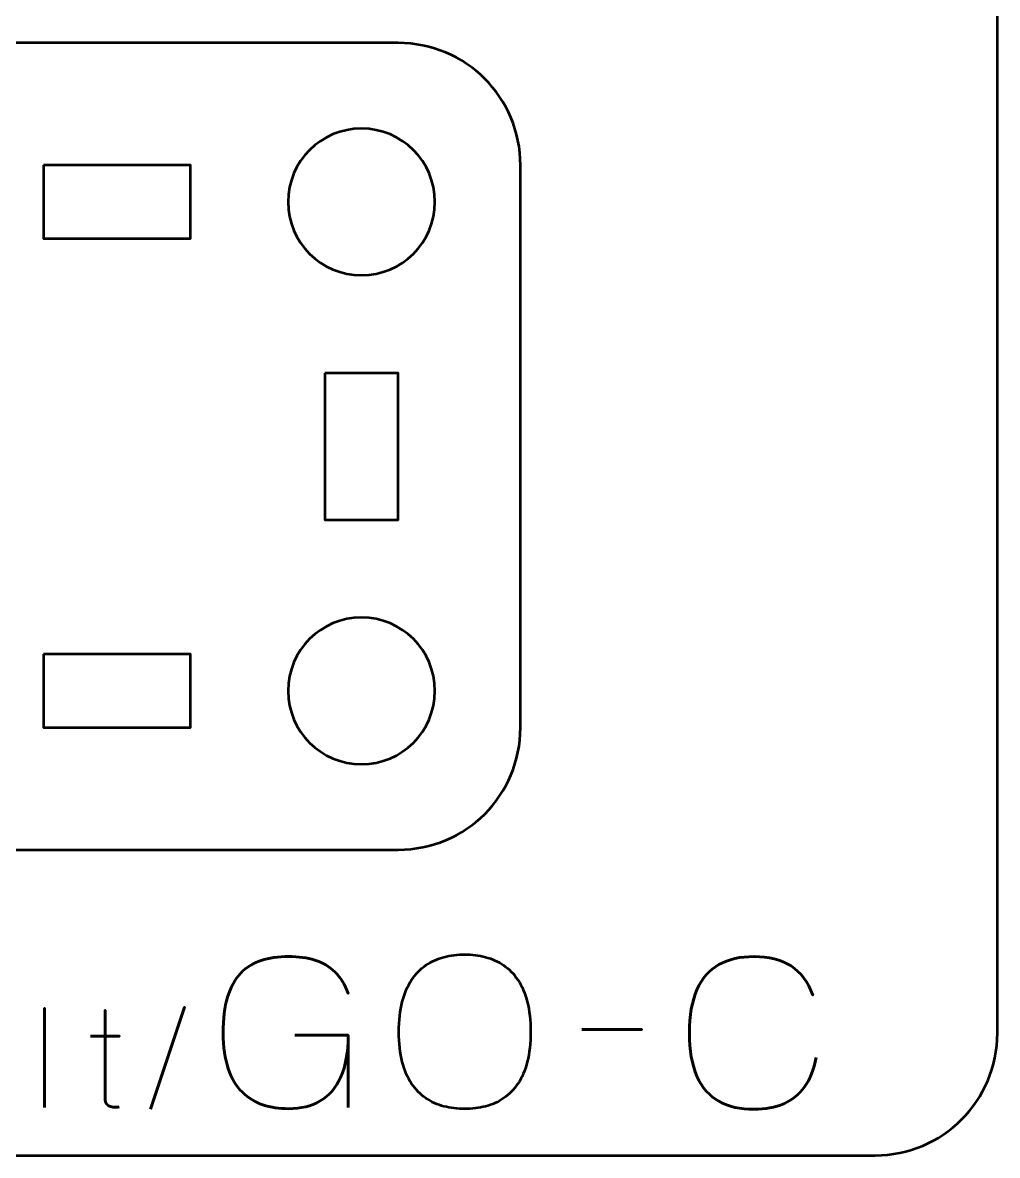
# Model space of a CAD drawing. Header units: centimetres. Extents: x -18.1 to -2.9, y -25.3 to -4.3.
# Drawn here: x -6.886 to -2.9, y -25.35 to -20.717 of the extents above; entities that cross this region are included whole.
import ezdxf

# ---------------------------------------------------------------- set-up
doc = ezdxf.new("R2010")
doc.units = ezdxf.units.CM
doc.header["$MEASUREMENT"] = 0
doc.layers.add('Layer 1', color=7, linetype='Continuous')

msp = doc.modelspace()

# ---------------------------------------------------------------- linework, layer by layer
at = {"layer": 'Layer 1', "color": 22, "lineweight": 53}
msp.add_open_spline([(-18.10003, -24.8499), (-18.10003, -24.8499), (-18.10003, -4.84994), (-18.10003, -4.84994), (-18.10003, -4.84994), (-18.10003, -4.57297), (-17.87694, -4.34998), (-17.59994, -4.34998), (-17.59994, -4.34998), (-17.59994, -4.34998), (-3.40007, -4.34998), (-3.40007, -4.34998), (-3.40007, -4.34998), (-3.12293, -4.34998), (-2.89997, -4.57297), (-2.89997, -4.84994), (-2.89997, -4.84994), (-2.89997, -4.84994), (-2.89997, -24.8499), (-2.89997, -24.8499), (-2.89997, -24.8499), (-2.89997, -25.1269), (-3.12293, -25.34999), (-3.40007, -25.34999), (-3.40007, -25.34999), (-3.40007, -25.34999), (-17.59994, -25.34999), (-17.59994, -25.34999), (-17.59994, -25.34999), (-17.87694, -25.34999), (-18.10003, -25.1269), (-18.10003, -24.8499)], degree=3, knots=[0, 0, 0, 0, 0.125, 0.125, 0.125, 0.125, 0.25, 0.25, 0.25, 0.25, 0.375, 0.375, 0.375, 0.375, 0.5, 0.5, 0.5, 0.5, 0.625, 0.625, 0.625, 0.625, 0.75, 0.75, 0.75, 0.75, 0.875, 0.875, 0.875, 0.875, 1, 1, 1, 1], dxfattribs=at)
at = {"layer": 'Layer 1', "color": 2, "lineweight": 53}
msp.add_open_spline([(-15.64991, -20.79996), (-15.64991, -20.79996), (-5.34995, -20.79996), (-5.34995, -20.79996), (-5.34995, -20.79996), (-5.07298, -20.79996), (-4.84999, -21.02306), (-4.84999, -21.30006), (-4.84999, -21.30006), (-4.84999, -21.30006), (-4.84999, -23.59998), (-4.84999, -23.59998), (-4.84999, -23.59998), (-4.84999, -23.87699), (-5.07298, -24.09994), (-5.34995, -24.09994), (-5.34995, -24.09994), (-5.34995, -24.09994), (-15.64991, -24.09994), (-15.64991, -24.09994), (-15.64991, -24.09994), (-15.9269, -24.09994), (-16.14999, -23.87699), (-16.14999, -23.59998), (-16.14999, -23.59998), (-16.14999, -23.59998), (-16.14999, -21.30006), (-16.14999, -21.30006), (-16.14999, -21.30006), (-16.14999, -21.02306), (-15.9269, -20.79996), (-15.64991, -20.79996)], degree=3, knots=[0, 0, 0, 0, 0.125, 0.125, 0.125, 0.125, 0.25, 0.25, 0.25, 0.25, 0.375, 0.375, 0.375, 0.375, 0.5, 0.5, 0.5, 0.5, 0.625, 0.625, 0.625, 0.625, 0.75, 0.75, 0.75, 0.75, 0.875, 0.875, 0.875, 0.875, 1, 1, 1, 1], dxfattribs=at)
at = {"layer": 'Layer 1', "color": 250, "lineweight": 53}
for points in [[(-5.20002, -21.44999), (-5.20002, -21.61576), (-5.33425, -21.74999), (-5.50002, -21.74999), (-5.50002, -21.74999), (-5.66569, -21.74999), (-5.80002, -21.61576), (-5.80002, -21.44999), (-5.80002, -21.44999), (-5.80002, -21.28433), (-5.66569, -21.14999), (-5.50002, -21.14999), (-5.50002, -21.14999), (-5.33425, -21.14999), (-5.20002, -21.28433), (-5.20002, -21.44999)], [(-6.79994, -21.30006), (-6.79994, -21.30006), (-6.19993, -21.30006), (-6.19993, -21.30006), (-6.19993, -21.30006), (-6.19993, -21.30006), (-6.19993, -21.60006), (-6.19993, -21.60006), (-6.19993, -21.60006), (-6.19993, -21.60006), (-6.79994, -21.60006), (-6.79994, -21.60006), (-6.79994, -21.60006), (-6.79994, -21.60006), (-6.79994, -21.30006), (-6.79994, -21.30006)], [(-5.64998, -22.15001), (-5.64998, -22.15001), (-5.34998, -22.15001), (-5.34998, -22.15001), (-5.34998, -22.15001), (-5.34998, -22.15001), (-5.34998, -22.75), (-5.34998, -22.75), (-5.34998, -22.75), (-5.34998, -22.75), (-5.64998, -22.75), (-5.64998, -22.75), (-5.64998, -22.75), (-5.64998, -22.75), (-5.64998, -22.15001), (-5.64998, -22.15001)], [(-5.20002, -23.45005), (-5.20002, -23.61568), (-5.33425, -23.75006), (-5.50002, -23.75006), (-5.50002, -23.75006), (-5.66569, -23.75006), (-5.80002, -23.61568), (-5.80002, -23.45005), (-5.80002, -23.45005), (-5.80002, -23.28428), (-5.66569, -23.15005), (-5.50002, -23.15005), (-5.50002, -23.15005), (-5.33425, -23.15005), (-5.20002, -23.28428), (-5.20002, -23.45005)], [(-6.79994, -23.29998), (-6.79994, -23.29998), (-6.19993, -23.29998), (-6.19993, -23.29998), (-6.19993, -23.29998), (-6.19993, -23.29998), (-6.19993, -23.59998), (-6.19993, -23.59998), (-6.19993, -23.59998), (-6.19993, -23.59998), (-6.79994, -23.59998), (-6.79994, -23.59998), (-6.79994, -23.59998), (-6.79994, -23.59998), (-6.79994, -23.29998), (-6.79994, -23.29998)]]:
    msp.add_open_spline(points, degree=3, knots=[0, 0, 0, 0, 0.25, 0.25, 0.25, 0.25, 0.5, 0.5, 0.5, 0.5, 0.75, 0.75, 0.75, 0.75, 1, 1, 1, 1], dxfattribs=at)
at = {"layer": 'Layer 1', "color": 30, "lineweight": 53}
for points, knots in [([(-5.77206, -24.85861), (-5.77206, -24.85861), (-5.55446, -24.85861), (-5.55446, -24.85861), (-5.55446, -24.85861), (-5.55474, -24.92789), (-5.56462, -24.98476), (-5.58438, -25.02907), (-5.58438, -25.02907), (-5.60413, -25.07352), (-5.63207, -25.10626), (-5.66848, -25.12756), (-5.66848, -25.12756), (-5.70489, -25.14873), (-5.74807, -25.15931), (-5.7983, -25.15917), (-5.7983, -25.15917), (-5.83598, -25.15931), (-5.87097, -25.15409), (-5.90329, -25.14323), (-5.90329, -25.14323), (-5.9356, -25.1325), (-5.96397, -25.11501), (-5.98824, -25.09088), (-5.98824, -25.09088), (-6.01251, -25.06675), (-6.03156, -25.03485), (-6.04511, -24.9952), (-6.04511, -24.9952), (-6.05865, -24.95555), (-6.06557, -24.90687), (-6.06585, -24.84929), (-6.06585, -24.84929), (-6.06571, -24.79144), (-6.05964, -24.74261), (-6.04765, -24.70254), (-6.04765, -24.70254), (-6.03551, -24.6626), (-6.01801, -24.63043), (-5.99487, -24.60602), (-5.99487, -24.60602), (-5.97187, -24.58174), (-5.94379, -24.56411), (-5.91077, -24.5531), (-5.91077, -24.5531), (-5.87775, -24.54209), (-5.84035, -24.53673), (-5.7983, -24.53687), (-5.7983, -24.53687), (-5.75837, -24.53673), (-5.72252, -24.54167), (-5.69063, -24.55169), (-5.69063, -24.55169), (-5.65874, -24.56171), (-5.63137, -24.57779), (-5.60851, -24.59995), (-5.60851, -24.59995), (-5.58551, -24.6221), (-5.56758, -24.65131), (-5.55446, -24.68758), (-5.55446, -24.68758), (-5.56758, -24.65131), (-5.58551, -24.6221), (-5.60851, -24.59995), (-5.60851, -24.59995), (-5.63137, -24.57779), (-5.65874, -24.56171), (-5.69063, -24.55169), (-5.69063, -24.55169), (-5.72252, -24.54167), (-5.75837, -24.53673), (-5.7983, -24.53687), (-5.7983, -24.53687), (-5.84035, -24.53673), (-5.87775, -24.54209), (-5.91077, -24.5531), (-5.91077, -24.5531), (-5.94379, -24.56411), (-5.97187, -24.58174), (-5.99487, -24.60602), (-5.99487, -24.60602), (-6.01801, -24.63043), (-6.03551, -24.6626), (-6.04765, -24.70254), (-6.04765, -24.70254), (-6.05964, -24.74261), (-6.06571, -24.79144), (-6.06585, -24.84929), (-6.06585, -24.84929), (-6.06557, -24.90687), (-6.05865, -24.95555), (-6.04511, -24.9952), (-6.04511, -24.9952), (-6.03156, -25.03485), (-6.01251, -25.06675), (-5.98824, -25.09088), (-5.98824, -25.09088), (-5.96397, -25.11501), (-5.9356, -25.1325), (-5.90329, -25.14323), (-5.90329, -25.14323), (-5.87097, -25.15409), (-5.83598, -25.15931), (-5.7983, -25.15917), (-5.7983, -25.15917), (-5.74807, -25.15931), (-5.70489, -25.14873), (-5.66848, -25.12756), (-5.66848, -25.12756), (-5.63207, -25.10626), (-5.60413, -25.07352), (-5.58438, -25.02907), (-5.58438, -25.02907), (-5.56462, -24.98476), (-5.55474, -24.92789), (-5.55446, -24.85861), (-5.55446, -24.85861), (-5.55446, -24.85861), (-5.77206, -24.85861), (-5.77206, -24.85861)], [0, 0, 0, 0, 0.0333333, 0.0333333, 0.0333333, 0.0333333, 0.0666667, 0.0666667, 0.0666667, 0.0666667, 0.1, 0.1, 0.1, 0.1, 0.1333333, 0.1333333, 0.1333333, 0.1333333, 0.1666667, 0.1666667, 0.1666667, 0.1666667, 0.2, 0.2, 0.2, 0.2, 0.2333333, 0.2333333, 0.2333333, 0.2333333, 0.2666667, 0.2666667, 0.2666667, 0.2666667, 0.3, 0.3, 0.3, 0.3, 0.3333333, 0.3333333, 0.3333333, 0.3333333, 0.3666667, 0.3666667, 0.3666667, 0.3666667, 0.4, 0.4, 0.4, 0.4, 0.4333333, 0.4333333, 0.4333333, 0.4333333, 0.4666667, 0.4666667, 0.4666667, 0.4666667, 0.5, 0.5, 0.5, 0.5, 0.5333333, 0.5333333, 0.5333333, 0.5333333, 0.5666667, 0.5666667, 0.5666667, 0.5666667, 0.6, 0.6, 0.6, 0.6, 0.6333333, 0.6333333, 0.6333333, 0.6333333, 0.6666667, 0.6666667, 0.6666667, 0.6666667, 0.7, 0.7, 0.7, 0.7, 0.7333333, 0.7333333, 0.7333333, 0.7333333, 0.7666667, 0.7666667, 0.7666667, 0.7666667, 0.8, 0.8, 0.8, 0.8, 0.8333333, 0.8333333, 0.8333333, 0.8333333, 0.8666667, 0.8666667, 0.8666667, 0.8666667, 0.9, 0.9, 0.9, 0.9, 0.9333333, 0.9333333, 0.9333333, 0.9333333, 0.9666667, 0.9666667, 0.9666667, 0.9666667, 1, 1, 1, 1]), ([(-5.07779, -25.16002), (-5.04801, -25.16016), (-5.01979, -25.15663), (-4.99284, -25.14972), (-4.99284, -25.14972), (-4.96603, -25.14266), (-4.94147, -25.13166), (-4.91904, -25.11642), (-4.91904, -25.11642), (-4.8966, -25.10132), (-4.87713, -25.08142), (-4.86062, -25.05687), (-4.86062, -25.05687), (-4.84411, -25.03231), (-4.83141, -25.00254), (-4.82238, -24.96754), (-4.82238, -24.96754), (-4.8132, -24.93255), (-4.80869, -24.89177), (-4.80855, -24.84506), (-4.80855, -24.84506), (-4.80869, -24.79835), (-4.8132, -24.75757), (-4.82238, -24.72243), (-4.82238, -24.72243), (-4.83141, -24.6873), (-4.84411, -24.65738), (-4.86062, -24.63269), (-4.86062, -24.63269), (-4.87713, -24.60799), (-4.8966, -24.58795), (-4.91904, -24.57257), (-4.91904, -24.57257), (-4.94147, -24.55719), (-4.96603, -24.54604), (-4.99284, -24.53885), (-4.99284, -24.53885), (-5.01979, -24.53179), (-5.04801, -24.52826), (-5.07779, -24.5284), (-5.07779, -24.5284), (-5.10756, -24.52826), (-5.13579, -24.53179), (-5.16274, -24.53885), (-5.16274, -24.53885), (-5.18955, -24.54604), (-5.2141, -24.55719), (-5.23654, -24.57257), (-5.23654, -24.57257), (-5.25898, -24.58795), (-5.27845, -24.60799), (-5.29496, -24.63269), (-5.29496, -24.63269), (-5.31147, -24.65738), (-5.32417, -24.6873), (-5.3332, -24.72243), (-5.3332, -24.72243), (-5.34237, -24.75757), (-5.34689, -24.79835), (-5.34703, -24.84506), (-5.34703, -24.84506), (-5.34689, -24.89177), (-5.34237, -24.93255), (-5.3332, -24.96754), (-5.3332, -24.96754), (-5.32417, -25.00254), (-5.31147, -25.03231), (-5.29496, -25.05687), (-5.29496, -25.05687), (-5.27845, -25.08142), (-5.25898, -25.10132), (-5.23654, -25.11642), (-5.23654, -25.11642), (-5.2141, -25.13166), (-5.18955, -25.14266), (-5.16274, -25.14972), (-5.16274, -25.14972), (-5.13579, -25.15663), (-5.10756, -25.16016), (-5.07779, -25.16002)], [0, 0, 0, 0, 0.05, 0.05, 0.05, 0.05, 0.1, 0.1, 0.1, 0.1, 0.15, 0.15, 0.15, 0.15, 0.2, 0.2, 0.2, 0.2, 0.25, 0.25, 0.25, 0.25, 0.3, 0.3, 0.3, 0.3, 0.35, 0.35, 0.35, 0.35, 0.4, 0.4, 0.4, 0.4, 0.45, 0.45, 0.45, 0.45, 0.5, 0.5, 0.5, 0.5, 0.55, 0.55, 0.55, 0.55, 0.6, 0.6, 0.6, 0.6, 0.65, 0.65, 0.65, 0.65, 0.7, 0.7, 0.7, 0.7, 0.75, 0.75, 0.75, 0.75, 0.8, 0.8, 0.8, 0.8, 0.85, 0.85, 0.85, 0.85, 0.9, 0.9, 0.9, 0.9, 0.95, 0.95, 0.95, 0.95, 1, 1, 1, 1]), ([(-5.07779, -25.16002), (-5.04801, -25.16016), (-5.01979, -25.15663), (-4.99284, -25.14972), (-4.99284, -25.14972), (-4.96603, -25.14266), (-4.94147, -25.13166), (-4.91904, -25.11642), (-4.91904, -25.11642), (-4.8966, -25.10132), (-4.87713, -25.08142), (-4.86062, -25.05687), (-4.86062, -25.05687), (-4.84411, -25.03231), (-4.83141, -25.00254), (-4.82238, -24.96754), (-4.82238, -24.96754), (-4.8132, -24.93255), (-4.80869, -24.89177), (-4.80855, -24.84506), (-4.80855, -24.84506), (-4.80869, -24.79835), (-4.8132, -24.75757), (-4.82238, -24.72243), (-4.82238, -24.72243), (-4.83141, -24.6873), (-4.84411, -24.65738), (-4.86062, -24.63269), (-4.86062, -24.63269), (-4.87713, -24.60799), (-4.8966, -24.58795), (-4.91904, -24.57257), (-4.91904, -24.57257), (-4.94147, -24.55719), (-4.96603, -24.54604), (-4.99284, -24.53885), (-4.99284, -24.53885), (-5.01979, -24.53179), (-5.04801, -24.52826), (-5.07779, -24.5284), (-5.07779, -24.5284), (-5.10756, -24.52826), (-5.13579, -24.53179), (-5.16274, -24.53885), (-5.16274, -24.53885), (-5.18955, -24.54604), (-5.2141, -24.55719), (-5.23654, -24.57257), (-5.23654, -24.57257), (-5.25898, -24.58795), (-5.27845, -24.60799), (-5.29496, -24.63269), (-5.29496, -24.63269), (-5.31147, -24.65738), (-5.32417, -24.6873), (-5.3332, -24.72243), (-5.3332, -24.72243), (-5.34237, -24.75757), (-5.34689, -24.79835), (-5.34703, -24.84506), (-5.34703, -24.84506), (-5.34689, -24.89177), (-5.34237, -24.93255), (-5.3332, -24.96754), (-5.3332, -24.96754), (-5.32417, -25.00254), (-5.31147, -25.03231), (-5.29496, -25.05687), (-5.29496, -25.05687), (-5.27845, -25.08142), (-5.25898, -25.10132), (-5.23654, -25.11642), (-5.23654, -25.11642), (-5.2141, -25.13166), (-5.18955, -25.14266), (-5.16274, -25.14972), (-5.16274, -25.14972), (-5.13579, -25.15663), (-5.10756, -25.16016), (-5.07779, -25.16002)], [0, 0, 0, 0, 0.05, 0.05, 0.05, 0.05, 0.1, 0.1, 0.1, 0.1, 0.15, 0.15, 0.15, 0.15, 0.2, 0.2, 0.2, 0.2, 0.25, 0.25, 0.25, 0.25, 0.3, 0.3, 0.3, 0.3, 0.35, 0.35, 0.35, 0.35, 0.4, 0.4, 0.4, 0.4, 0.45, 0.45, 0.45, 0.45, 0.5, 0.5, 0.5, 0.5, 0.55, 0.55, 0.55, 0.55, 0.6, 0.6, 0.6, 0.6, 0.65, 0.65, 0.65, 0.65, 0.7, 0.7, 0.7, 0.7, 0.75, 0.75, 0.75, 0.75, 0.8, 0.8, 0.8, 0.8, 0.85, 0.85, 0.85, 0.85, 0.9, 0.9, 0.9, 0.9, 0.95, 0.95, 0.95, 0.95, 1, 1, 1, 1]), ([(-3.64099, -24.95005), (-3.65002, -24.99845), (-3.66582, -25.03838), (-3.68798, -25.06971), (-3.68798, -25.06971), (-3.71027, -25.10089), (-3.73878, -25.12404), (-3.77349, -25.13914), (-3.77349, -25.13914), (-3.80806, -25.15423), (-3.8487, -25.16185), (-3.89499, -25.16171), (-3.89499, -25.16171), (-3.95129, -25.16185), (-3.99913, -25.15099), (-4.03836, -25.12883), (-4.03836, -25.12883), (-4.07759, -25.10682), (-4.1075, -25.07281), (-4.12811, -25.02667), (-4.12811, -25.02667), (-4.14871, -24.98053), (-4.15901, -24.9214), (-4.15915, -24.84929), (-4.15915, -24.84929), (-4.15901, -24.77747), (-4.14871, -24.71848), (-4.12811, -24.67234), (-4.12811, -24.67234), (-4.1075, -24.62619), (-4.07759, -24.59205), (-4.03836, -24.56989), (-4.03836, -24.56989), (-3.99913, -24.54774), (-3.95129, -24.53673), (-3.89499, -24.53687), (-3.89499, -24.53687), (-3.83473, -24.53673), (-3.78422, -24.54957), (-3.74358, -24.57539), (-3.74358, -24.57539), (-3.70308, -24.60122), (-3.6733, -24.64115), (-3.65453, -24.6952), (-3.65453, -24.6952), (-3.6733, -24.64115), (-3.70308, -24.60122), (-3.74358, -24.57539), (-3.74358, -24.57539), (-3.78422, -24.54957), (-3.83473, -24.53673), (-3.89499, -24.53687), (-3.89499, -24.53687), (-3.95129, -24.53673), (-3.99913, -24.54774), (-4.03836, -24.56989), (-4.03836, -24.56989), (-4.07759, -24.59205), (-4.1075, -24.62619), (-4.12811, -24.67234), (-4.12811, -24.67234), (-4.14871, -24.71848), (-4.15901, -24.77747), (-4.15915, -24.84929), (-4.15915, -24.84929), (-4.15901, -24.9214), (-4.14871, -24.98053), (-4.12811, -25.02667), (-4.12811, -25.02667), (-4.1075, -25.07281), (-4.07759, -25.10682), (-4.03836, -25.12883), (-4.03836, -25.12883), (-3.99913, -25.15099), (-3.95129, -25.16185), (-3.89499, -25.16171), (-3.89499, -25.16171), (-3.8487, -25.16185), (-3.80806, -25.15423), (-3.77349, -25.13914), (-3.77349, -25.13914), (-3.73878, -25.12404), (-3.71027, -25.10089), (-3.68798, -25.06971), (-3.68798, -25.06971), (-3.66582, -25.03838), (-3.65002, -24.99845), (-3.64099, -24.95005)], [0, 0, 0, 0, 0.0454545, 0.0454545, 0.0454545, 0.0454545, 0.0909091, 0.0909091, 0.0909091, 0.0909091, 0.1363636, 0.1363636, 0.1363636, 0.1363636, 0.1818182, 0.1818182, 0.1818182, 0.1818182, 0.2272727, 0.2272727, 0.2272727, 0.2272727, 0.2727273, 0.2727273, 0.2727273, 0.2727273, 0.3181818, 0.3181818, 0.3181818, 0.3181818, 0.3636364, 0.3636364, 0.3636364, 0.3636364, 0.4090909, 0.4090909, 0.4090909, 0.4090909, 0.4545455, 0.4545455, 0.4545455, 0.4545455, 0.5, 0.5, 0.5, 0.5, 0.5454545, 0.5454545, 0.5454545, 0.5454545, 0.5909091, 0.5909091, 0.5909091, 0.5909091, 0.6363636, 0.6363636, 0.6363636, 0.6363636, 0.6818182, 0.6818182, 0.6818182, 0.6818182, 0.7272727, 0.7272727, 0.7272727, 0.7272727, 0.7727273, 0.7727273, 0.7727273, 0.7727273, 0.8181818, 0.8181818, 0.8181818, 0.8181818, 0.8636364, 0.8636364, 0.8636364, 0.8636364, 0.9090909, 0.9090909, 0.9090909, 0.9090909, 0.9545455, 0.9545455, 0.9545455, 0.9545455, 1, 1, 1, 1]), ([(-6.79568, -25.15494), (-6.79568, -25.15494), (-6.79568, -24.74798), (-6.79568, -24.74798), (-6.79568, -24.74798), (-6.79568, -24.74798), (-6.79568, -25.15494), (-6.79568, -25.15494)], [0, 0, 0, 0, 0.5, 0.5, 0.5, 0.5, 1, 1, 1, 1]), ([(-6.49088, -25.15212), (-6.49784, -25.15268), (-6.5048, -25.15287), (-6.51158, -25.15268), (-6.51158, -25.15268), (-6.51835, -25.15249), (-6.52447, -25.15146), (-6.53002, -25.14939), (-6.53002, -25.14939), (-6.53557, -25.14741), (-6.53999, -25.14384), (-6.54337, -25.13876), (-6.54337, -25.13876), (-6.54667, -25.13368), (-6.54836, -25.12644), (-6.54845, -25.11712), (-6.54845, -25.11712), (-6.54845, -25.1127), (-6.54845, -25.10518), (-6.54845, -25.09464), (-6.54845, -25.09464), (-6.54845, -25.08401), (-6.54845, -25.07121), (-6.54845, -25.05607), (-6.54845, -25.05607), (-6.54845, -25.04092), (-6.54845, -25.02437), (-6.54845, -25.0064), (-6.54845, -25.0064), (-6.54845, -24.98843), (-6.54845, -24.9699), (-6.54845, -24.95071), (-6.54845, -24.95071), (-6.54845, -24.93152), (-6.54845, -24.91261), (-6.54845, -24.89389), (-6.54845, -24.89389), (-6.54845, -24.87517), (-6.54845, -24.85757), (-6.54845, -24.84102), (-6.54845, -24.84102), (-6.54845, -24.82446), (-6.54845, -24.80978), (-6.54845, -24.79709), (-6.54845, -24.79709), (-6.54845, -24.78429), (-6.54845, -24.77432), (-6.54845, -24.76698), (-6.54845, -24.76698), (-6.54845, -24.75974), (-6.54845, -24.75597), (-6.54845, -24.75588), (-6.54845, -24.75588), (-6.54845, -24.75597), (-6.54845, -24.75974), (-6.54845, -24.76698), (-6.54845, -24.76698), (-6.54845, -24.77432), (-6.54845, -24.78429), (-6.54845, -24.79709), (-6.54845, -24.79709), (-6.54845, -24.80978), (-6.54845, -24.82446), (-6.54845, -24.84102), (-6.54845, -24.84102), (-6.54845, -24.85757), (-6.54845, -24.87517), (-6.54845, -24.89389), (-6.54845, -24.89389), (-6.54845, -24.91261), (-6.54845, -24.93152), (-6.54845, -24.95071), (-6.54845, -24.95071), (-6.54845, -24.9699), (-6.54845, -24.98843), (-6.54845, -25.0064), (-6.54845, -25.0064), (-6.54845, -25.02437), (-6.54845, -25.04092), (-6.54845, -25.05607), (-6.54845, -25.05607), (-6.54845, -25.07121), (-6.54845, -25.08401), (-6.54845, -25.09464), (-6.54845, -25.09464), (-6.54845, -25.10518), (-6.54845, -25.1127), (-6.54845, -25.11712), (-6.54845, -25.11712), (-6.54836, -25.12644), (-6.54667, -25.13368), (-6.54337, -25.13876), (-6.54337, -25.13876), (-6.53999, -25.14384), (-6.53557, -25.14741), (-6.53002, -25.14939), (-6.53002, -25.14939), (-6.52447, -25.15146), (-6.51835, -25.15249), (-6.51158, -25.15268), (-6.51158, -25.15268), (-6.5048, -25.15287), (-6.49784, -25.15268), (-6.49088, -25.15212)], [0, 0, 0, 0, 0.0384615, 0.0384615, 0.0384615, 0.0384615, 0.0769231, 0.0769231, 0.0769231, 0.0769231, 0.1153846, 0.1153846, 0.1153846, 0.1153846, 0.1538462, 0.1538462, 0.1538462, 0.1538462, 0.1923077, 0.1923077, 0.1923077, 0.1923077, 0.2307692, 0.2307692, 0.2307692, 0.2307692, 0.2692308, 0.2692308, 0.2692308, 0.2692308, 0.3076923, 0.3076923, 0.3076923, 0.3076923, 0.3461538, 0.3461538, 0.3461538, 0.3461538, 0.3846154, 0.3846154, 0.3846154, 0.3846154, 0.4230769, 0.4230769, 0.4230769, 0.4230769, 0.4615385, 0.4615385, 0.4615385, 0.4615385, 0.5, 0.5, 0.5, 0.5, 0.5384615, 0.5384615, 0.5384615, 0.5384615, 0.5769231, 0.5769231, 0.5769231, 0.5769231, 0.6153846, 0.6153846, 0.6153846, 0.6153846, 0.6538462, 0.6538462, 0.6538462, 0.6538462, 0.6923077, 0.6923077, 0.6923077, 0.6923077, 0.7307692, 0.7307692, 0.7307692, 0.7307692, 0.7692308, 0.7692308, 0.7692308, 0.7692308, 0.8076923, 0.8076923, 0.8076923, 0.8076923, 0.8461538, 0.8461538, 0.8461538, 0.8461538, 0.8846154, 0.8846154, 0.8846154, 0.8846154, 0.9230769, 0.9230769, 0.9230769, 0.9230769, 0.9615385, 0.9615385, 0.9615385, 0.9615385, 1, 1, 1, 1]), ([(-6.36275, -25.16058), (-6.36275, -25.16058), (-6.22446, -24.74403), (-6.22446, -24.74403), (-6.22446, -24.74403), (-6.22446, -24.74403), (-6.36275, -25.16058), (-6.36275, -25.16058)], [0, 0, 0, 0, 0.5, 0.5, 0.5, 0.5, 1, 1, 1, 1]), ([(-6.60772, -24.86256), (-6.60772, -24.86256), (-6.48975, -24.86256), (-6.48975, -24.86256), (-6.48975, -24.86256), (-6.48975, -24.86256), (-6.60772, -24.86256), (-6.60772, -24.86256)], [0, 0, 0, 0, 0.5, 0.5, 0.5, 0.5, 1, 1, 1, 1]), ([(-5.55446, -25.15494), (-5.55446, -25.15494), (-5.55446, -24.85861), (-5.55446, -24.85861), (-5.55446, -24.85861), (-5.55446, -24.85861), (-5.55446, -25.15494), (-5.55446, -25.15494)], [0, 0, 0, 0, 0.5, 0.5, 0.5, 0.5, 1, 1, 1, 1]), ([(-4.59942, -24.83575), (-4.59942, -24.83575), (-4.35304, -24.83575), (-4.35304, -24.83575), (-4.35304, -24.83575), (-4.35304, -24.83575), (-4.59942, -24.83575), (-4.59942, -24.83575)], [0, 0, 0, 0, 0.5, 0.5, 0.5, 0.5, 1, 1, 1, 1])]:
    msp.add_open_spline(points, degree=3, knots=knots, dxfattribs=at)

doc.saveas('drawing.dxf')
